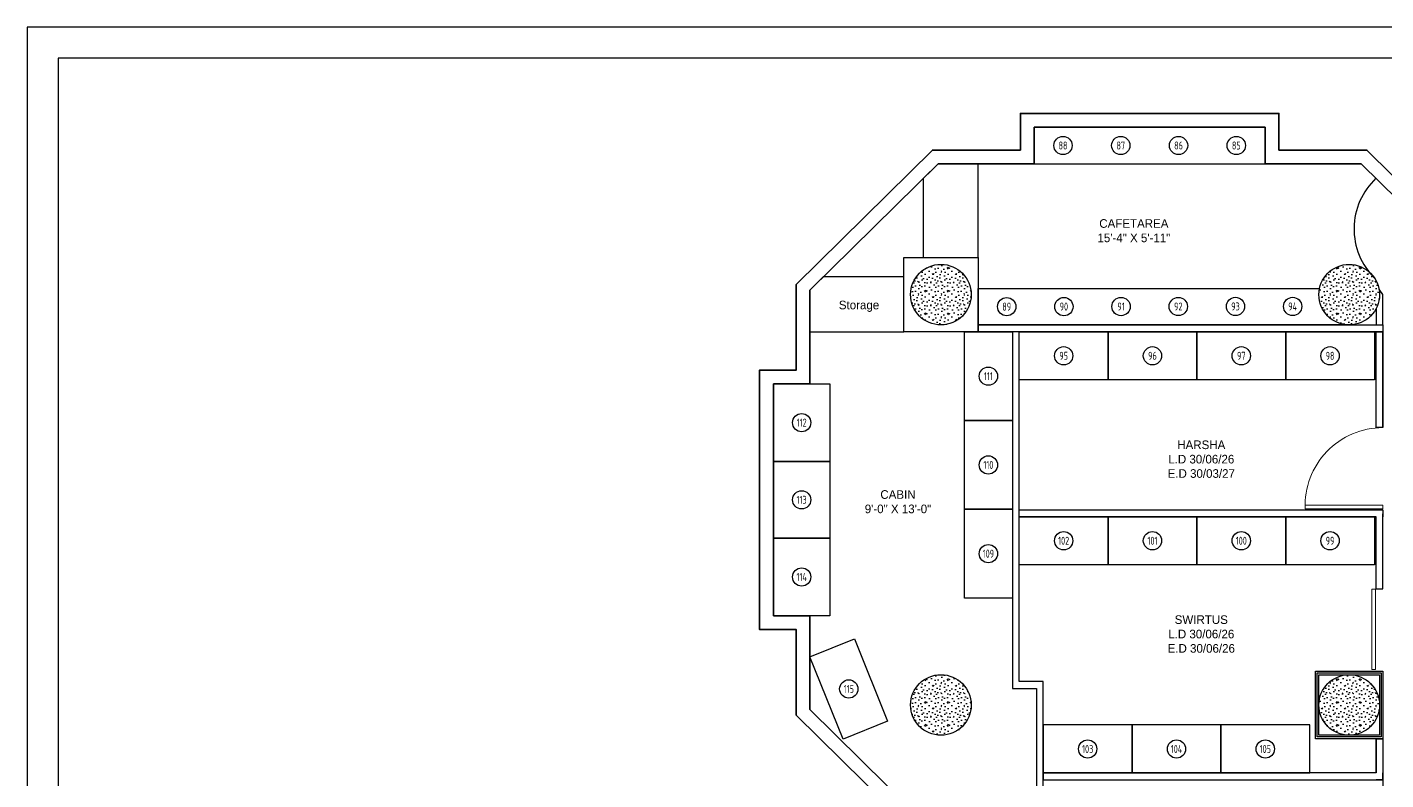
# Model space of a CAD drawing. Header units: millimetres. Extents: x 1886 to 3269, y 1050 to 1955.
# Drawn here: x 1886 to 2480, y 1626 to 1955 of the extents above; entities that cross this region are included whole.
import ezdxf
from ezdxf.enums import TextEntityAlignment as Align

# ---------------------------------------------------------------- set-up
doc = ezdxf.new("R2010")
doc.units = ezdxf.units.MM
doc.layers.add('BH', color=243, linetype='Continuous')
doc.layers.add('column', color=5, linetype='Continuous')
for name, color, linetype, lineweight in [('brick wall', 31, 'Continuous', 30), ('doors', 144, 'Continuous', 15), ('FUR', 12, 'Continuous', 30), ('glass', 4, 'Continuous', 30), ('Partition', 33, 'Continuous', 30), ('text', 7, 'Continuous', 15), ('WALL', 7, 'Continuous', 35)]:
    doc.layers.add(name, color=color, linetype=linetype, lineweight=lineweight)
doc.styles.add('VIBRANT', font='BKANT.TTF')
doc.styles.add('YQ_TEXT', font='SUPEROS.SHX', dxfattribs={"width": 0.8, "bigfont": 'HZDX.SHX'})
pattern_1 = [(0, (-226566.878, 28141.747), (0, 10), [0, -10]), (0, (-226566.778, 28138.247), (0, 10), [0, -10]), (0, (-226566.478, 28143.647), (0, 10), [0, -10]), (338.1986, (-226571.678, 28140.5468), (30.00000273, -9.999999105), [1.07703, -52.77462]), (216.8699, (-226570.678, 28140.1468), (29.999999178, 20.000001233), [0.5, -49.5]), (130.6013, (-226571.078, 28139.8468), (50.0000042124, -59.9999901816), [0.92195, -91.27349]), (206.5651, (-226574.378, 28138.647), (-9.99999158, -10.00001309), [0.22361, -22.13707]), (326.3099, (-226574.578, 28138.5468), (19.999995578, -10.000013345), [0.36056, -35.69496]), (108.4349, (-226574.278, 28138.3468), (-9.999984032, 20.000004346), [0.31623, -31.30655]), (225, (-226567.978, 28137.647), (-1e-15, -10.0000031), [0.42426, -13.71787]), (0, (-226568.278, 28137.347), (10, 10), [0.6, -9.4]), (135, (-226567.678, 28137.347), (-10.0000031, 0), [0.42426, -13.71787]), (251.5651, (-226569.178, 28144.0468), (9.999984032, 20.000004346), [0.31623, -31.30655]), (0, (-226569.278, 28143.747), (10, 10), [0.5, -9.5]), (143.1301, (-226568.778, 28143.7468), (-29.999999178, 20.000001233), [0.5, -49.5]), (213.6901, (-226574.478, 28144.1468), (19.999995578, 10.000013345), [0.36056, -35.69496]), (341.5651, (-226574.778, 28143.9468), (-20.000004346, 9.999984032), [0.63246, -30.99032]), (126.8699, (-226574.178, 28143.7468), (20.000001233, -29.999999178), [0.5, -49.5]), (0, (-226571.578, 28143.747), (0, 10), [0, -10]), (0, (-226574.278, 28141.147), (0, 10), [0, -10]), (0, (-226571.478, 28137.447), (0, 10), [0, -10]), (0, (-226568.778, 28140.547), (0, 10), [0, -10]), (0, (-226571.678, 28142.247), (0, 10), [0, -10]), (0, (-226573.878, 28142.547), (0, 10), [0, -10]), (0, (-226572.978, 28141.947), (0, 10), [0, -10]), (0, (-226573.378, 28139.547), (0, 10), [0, -10]), (0, (-226575.778, 28139.947), (0, 10), [0, -10]), (0, (-226575.678, 28142.247), (0, 10), [0, -10]), (0, (-226575.978, 28144.447), (0, 10), [0, -10]), (0, (-226572.878, 28144.847), (0, 10), [0, -10]), (0, (-226570.678, 28145.247), (0, 10), [0, -10]), (0, (-226567.178, 28144.847), (0, 10), [0, -10]), (0, (-226569.578, 28141.747), (0, 10), [0, -10]), (0, (-226570.578, 28143.547), (0, 10), [0, -10]), (0, (-226569.778, 28138.747), (0, 10), [0, -10]), (0, (-226572.778, 28138.247), (0, 10), [0, -10]), (0, (-226569.778, 28136.047), (0, 10), [0, -10]), (0, (-226573.078, 28136.647), (0, 10), [0, -10]), (0, (-226576.278, 28136.347), (0, 10), [0, -10]), (0, (-226575.078, 28135.847), (0, 10), [0, -10]), (0, (-226574.978, 28137.247), (0, 10), [0, -10]), (0, (-226568.278, 28135.647), (0, 10), [0, -10]), (0, (-226567.078, 28139.747), (0, 10), [0, -10]), (0, (-226567.578, 28142.747), (0, 10), [0, -10]), (0, (-226572.178, 28135.547), (0, 10), [0, -10])]

msp = doc.modelspace()

# ---------------------------------------------------------------- hatches: boundary and pattern name
at = {"layer": 'column', "lineweight": 25}
h = msp.add_hatch(dxfattribs=at)
h.set_pattern_fill('CONC', color=256, scale=10, style=0)
h.set_pattern_definition(pattern_1)
h.paths.add_polyline_path([(2272.15, 1838.44, 1), (2298.65, 1838.44, 1)])
h = msp.add_hatch(dxfattribs=at)
h.set_pattern_fill('CONC', color=256, scale=10, style=0)
h.set_pattern_definition(pattern_1)
h.paths.add_polyline_path([(2272.15, 1838.44, 1), (2298.65, 1838.44, 1)])
h = msp.add_hatch(dxfattribs=at)
h.set_pattern_fill('CONC', color=256, scale=10, style=0)
h.set_pattern_definition(pattern_1)
h.paths.add_polyline_path([(2475.03, 1845.64, -0.033058), (2472.37, 1848.63, 0.635287), (2450.65, 1838.44, 1), (2477.15, 1838.44, 0.144583)])
h = msp.add_hatch(dxfattribs=at)
h.set_pattern_fill('CONC', color=256, scale=10, style=0)
h.set_pattern_definition(pattern_1)
h.paths.add_polyline_path([(2475.03, 1845.64, -0.033058), (2472.37, 1848.63, 0.635287), (2450.65, 1838.44, 1), (2477.15, 1838.44, 0.144583)])
h = msp.add_hatch(dxfattribs=at)
h.set_pattern_fill('CONC', color=256, scale=10, style=0)
h.set_pattern_definition(pattern_1)
h.paths.add_polyline_path([(2272.15, 1658.94, 0.257811), (2278.35, 1647.72, 0.590063), (2298.65, 1658.94, 1)])
h = msp.add_hatch(dxfattribs=at)
h.set_pattern_fill('CONC', color=256, scale=10, style=0)
h.set_pattern_definition(pattern_1)
h.paths.add_polyline_path([(2272.15, 1658.94, 0.257811), (2278.35, 1647.72, 0.590063), (2298.65, 1658.94, 1)])
h = msp.add_hatch(dxfattribs=at)
h.set_pattern_fill('CONC', color=256, scale=10, style=0)
h.set_pattern_definition(pattern_1)
h.paths.add_polyline_path([(2450.65, 1658.94, 1), (2477.15, 1658.94, 1)])
h = msp.add_hatch(dxfattribs=at)
h.set_pattern_fill('CONC', color=256, scale=10, style=0)
h.set_pattern_definition(pattern_1)
h.paths.add_polyline_path([(2450.65, 1658.94, 1), (2477.15, 1658.94, 1)])

# ---------------------------------------------------------------- linework, layer by layer
at = {"linetype": 'Continuous', "lineweight": 30}
msp.add_lwpolyline([(1899.49, 1941.88), (1899.49, 1063.87), (3255.11, 1063.87), (3255.11, 1941.88)], close=True, dxfattribs=at)
msp.add_arc((2496.32, 1867.22), 30.32, 133.14189, 225.38626)
at = {"layer": 'BH'}
for centre in [(2338.78, 1903.69), (2364.03, 1903.69), (2389.28, 1903.69), (2414.53, 1903.69), (2314.16, 1833.2), (2339.16, 1833.22), (2364.17, 1833.24), (2389.17, 1833.26), (2414.18, 1833.28), (2439.18, 1833.28), (2339.06, 1811.69), (2377.89, 1811.69), (2416.71, 1811.69), (2455.53, 1811.69), (2306.15, 1802.78), (2224.51, 1782.44), (2306.15, 1763.95), (2224.51, 1748.69), (2339.06, 1730.78), (2377.89, 1730.78), (2416.71, 1730.78), (2455.53, 1730.78), (2306.15, 1725.13), (2224.51, 1714.94), (2245.13, 1665.96), (2349.56, 1639.69), (2388.39, 1639.69), (2427.21, 1639.69)]:
    msp.add_circle(centre, 4, dxfattribs=at)
at = {"layer": 'brick wall', "color": 31}
for p, q in [((2478.65, 1838.44), (2476.94, 1840.79)), ((2478.65, 1780.28), (2478.65, 1822.19)), ((2475.65, 1709.69), (2475.65, 1741.28)), ((2478.65, 1709.69), (2478.65, 1742.53)), ((2475.65, 1709.69), (2478.65, 1709.69))]:
    msp.add_line(p, q, dxfattribs=at)
for points in [[(2475.65, 1832.31), (2475.65, 1825.19), (2478.65, 1825.19), (2478.65, 1838.44)], [(2316.65, 1822.19), (2316.65, 1666.19), (2327.15, 1666.19), (2327.15, 1546.46), (2330.15, 1546.46), (2330.15, 1669.19), (2319.65, 1669.19), (2319.65, 1822.19)], [(2475.65, 1741.28), (2319.65, 1741.28), (2319.65, 1744.28), (2478.65, 1744.28), (2478.65, 1741.28)], [(2475.65, 1629.19), (2475.65, 1644.19), (2478.65, 1644.19), (2478.65, 1626.19), (2475.65, 1626.19)], [(2475.65, 1629.19), (2330.15, 1629.19), (2330.15, 1626.19), (2478.65, 1626.19), (2478.65, 1629.19)]]:
    msp.add_lwpolyline(points, dxfattribs=at)
for points in [[(2301.65, 1822.19), (2301.65, 1825.19), (2478.65, 1825.19), (2478.65, 1822.19)], [(2475.66, 1822.19), (2478.65, 1822.19), (2478.65, 1780.28), (2475.66, 1780.28)]]:
    msp.add_lwpolyline(points, close=True, dxfattribs=at)
at = {"layer": 'column'}
for centre in [(2285.4, 1838.44), (2285.4, 1838.44), (2463.9, 1838.44), (2463.9, 1838.44), (2285.4, 1658.94), (2463.9, 1658.94)]:
    msp.add_circle(centre, 13.25, dxfattribs=at)
at = {"layer": 'column', "lineweight": 30}
for centre in [(2285.4, 1658.94), (2463.9, 1658.94)]:
    msp.add_circle(centre, 13.25, dxfattribs=at)
at = {"layer": 'Defpoints', "color": 1, "linetype": 'Continuous', "lineweight": -3}
msp.add_lwpolyline([(1885.92, 1955.46), (1885.92, 1050.29), (3268.69, 1050.29), (3268.69, 1955.46)], close=True, dxfattribs=at)
at = {"layer": 'doors'}
for points in [[(2478.65, 1746.28), (2478.65, 1744.78), (2444.69, 1744.78), (2444.69, 1746.28)], [(2473.85, 1674.49), (2473.85, 1709.63), (2475.35, 1709.63), (2475.35, 1674.49)]]:
    msp.add_lwpolyline(points, close=True, dxfattribs=at)
msp.add_arc((2478.65, 1746.28), 34, 89.98705, 182.52858, dxfattribs=at)
at = {"layer": 'FUR', "color": 32}
msp.add_lwpolyline([(2427.15, 1911.69), (2326.15, 1911.69), (2326.15, 1895.69), (2427.15, 1895.69)], close=True, dxfattribs=at)
at = {"layer": 'FUR', "color": 5}
for points in [[(2301.65, 1895.69), (2284.15, 1895.69), (2277.65, 1889.27), (2277.65, 1854.69), (2301.65, 1854.69)], [(2269.15, 1846.19), (2233.98, 1846.19), (2228.15, 1840.44), (2228.15, 1822.19), (2269.15, 1822.19)]]:
    msp.add_lwpolyline(points, close=True, dxfattribs=at)
at = {"layer": 'FUR', "color": 32}
msp.add_lwpolyline([(2462.55, 1825.26), (2462.55, 1825.19), (2301.65, 1825.19), (2301.65, 1841.19), (2450.94, 1841.19)], dxfattribs=at)
at = {"layer": 'FUR'}
for points in [[(2316.65, 1822.19), (2316.65, 1783.36), (2295.65, 1783.36), (2295.65, 1822.19)], [(2319.65, 1822.19), (2358.48, 1822.19), (2358.48, 1801.19), (2319.65, 1801.19)], [(2358.48, 1822.19), (2397.3, 1822.19), (2397.3, 1801.19), (2358.48, 1801.19)], [(2397.3, 1822.19), (2436.12, 1822.19), (2436.12, 1801.19), (2397.3, 1801.19)], [(2436.12, 1822.19), (2474.94, 1822.19), (2474.94, 1801.19), (2436.12, 1801.19)], [(2236.87, 1799.44), (2236.87, 1765.44), (2212.15, 1765.44), (2212.15, 1799.44)], [(2316.65, 1783.36), (2316.65, 1744.54), (2295.65, 1744.54), (2295.65, 1783.36)], [(2236.87, 1765.44), (2236.87, 1731.94), (2212.15, 1731.94), (2212.15, 1765.44)], [(2316.65, 1744.54), (2316.65, 1705.72), (2295.65, 1705.72), (2295.65, 1744.54)], [(2319.65, 1741.28), (2358.48, 1741.28), (2358.48, 1720.28), (2319.65, 1720.28)], [(2358.48, 1741.28), (2397.3, 1741.28), (2397.3, 1720.28), (2358.48, 1720.28)], [(2397.3, 1741.28), (2436.12, 1741.28), (2436.12, 1720.28), (2397.3, 1720.28)], [(2436.12, 1741.28), (2474.94, 1741.28), (2474.94, 1720.28), (2436.12, 1720.28)], [(2236.87, 1731.94), (2236.87, 1697.94), (2212.15, 1697.94), (2212.15, 1731.94)], [(2247.64, 1687.89), (2262.1, 1651.86), (2242.61, 1644.04), (2228.15, 1680.07)], [(2330.15, 1629.19), (2368.98, 1629.19), (2368.98, 1650.19), (2330.15, 1650.19)], [(2368.98, 1629.19), (2407.8, 1629.19), (2407.8, 1650.19), (2368.98, 1650.19)], [(2407.8, 1629.19), (2446.62, 1629.19), (2446.62, 1650.19), (2407.8, 1650.19)]]:
    msp.add_lwpolyline(points, close=True, dxfattribs=at)
at = {"layer": 'glass', "lineweight": 30}
msp.add_line((2478.65, 1644.19), (2478.65, 1548.46), dxfattribs=at)
at = {"layer": 'Partition', "color": 3}
msp.add_line((2475.65, 1644.19), (2475.65, 1629.19), dxfattribs=at)
for points in [[(2269.15, 1854.69), (2301.65, 1854.69), (2301.65, 1822.19), (2269.15, 1822.19)], [(2449.15, 1673.69), (2478.65, 1673.69), (2478.65, 1644.19), (2449.15, 1644.19)], [(2449.9, 1672.94), (2477.9, 1672.94), (2477.9, 1644.94), (2449.9, 1644.94)], [(2450.65, 1672.19), (2477.15, 1672.19), (2477.15, 1645.69), (2450.65, 1645.69)]]:
    msp.add_lwpolyline(points, close=True, dxfattribs=at)
at = {"layer": 'WALL', "color": 0}
for p, q in [((2326.15, 1895.69), (2326.15, 1911.69)), ((2326.15, 1911.69), (2427.15, 1911.69)), ((2427.15, 1911.69), (2427.15, 1895.69)), ((2284.15, 1895.69), (2228.15, 1840.44)), ((2284.15, 1895.69), (2326.15, 1895.69)), ((2427.15, 1895.69), (2469.15, 1895.69)), ((2469.15, 1895.69), (2525.15, 1840.44)), ((2228.15, 1799.44), (2228.15, 1840.44)), ((2228.15, 1799.44), (2212.15, 1799.44)), ((2212.15, 1799.44), (2212.15, 1697.94)), ((2228.15, 1697.94), (2212.15, 1697.94)), ((2228.15, 1697.94), (2228.15, 1656.94)), ((2284.15, 1601.69), (2228.15, 1656.94))]:
    msp.add_line(p, q, dxfattribs=at)
msp.add_lwpolyline([(2527.62, 1846.44), (2471.62, 1901.69), (2433.15, 1901.69), (2433.15, 1917.69), (2320.15, 1917.69), (2320.15, 1901.69), (2281.69, 1901.69), (2222.15, 1842.95), (2222.15, 1805.44), (2206.15, 1805.44), (2206.15, 1691.94), (2222.15, 1691.94), (2222.15, 1654.43), (2281.69, 1595.69), (2283.65, 1595.69), (2283.65, 1543.88), (2266.96, 1500.33)], dxfattribs=at)

# ---------------------------------------------------------------- texts
at = {"layer": 'BH', "style": 'YQ_TEXT', "width": 0.8}
for s, p in [('88', (2338.78, 1903.69)), ('87', (2364.03, 1903.69)), ('86', (2389.28, 1903.69)), ('85', (2414.53, 1903.69)), ('89', (2314.16, 1833.2)), ('90', (2339.16, 1833.22)), ('91', (2364.17, 1833.24)), ('92', (2389.17, 1833.26)), ('93', (2414.18, 1833.28)), ('94', (2439.18, 1833.28)), ('95', (2339.06, 1811.69)), ('96', (2377.89, 1811.69)), ('97', (2416.71, 1811.69)), ('98', (2455.53, 1811.69)), ('111', (2306.15, 1802.78)), ('112', (2224.51, 1782.44)), ('110', (2306.15, 1763.95)), ('113', (2224.51, 1748.69)), ('102', (2339.06, 1730.78)), ('101', (2377.89, 1730.78)), ('100', (2416.71, 1730.78)), ('99', (2455.53, 1730.78)), ('109', (2306.15, 1725.13)), ('114', (2224.51, 1714.94)), ('115', (2245.13, 1665.96)), ('103', (2349.56, 1639.69)), ('104', (2388.39, 1639.69)), ('105', (2427.21, 1639.69))]:
    msp.add_text(s, height=3.5, dxfattribs=at).set_placement(p, align=Align.MIDDLE)
at = {"layer": 'text', "char_height": 3.7704, "width": 88.5904, "attachment_point": 1, "style": 'VIBRANT'}
for s, insert in [('\\pqc;CAFETAREA\\P15\'-4" X 5\'-11"', (2325.46, 1871.45)), ('\\pqc;Storage', (2205.3, 1835.8)), ('\\pxqc;{\\C1;HARSHA}\\P{\\C5;L.D 30/06/26\\P}E.D 30/03/27', (2354.93, 1774.65)), ('\\pxqc;CABIN \\P9\'-0" X 13\'-0"', (2222.33, 1752.89)), ('\\pxqc;{\\C1;SWIRTUS}\\P{\\C5;L.D 30/06/26\\P}E.D 30/06/26', (2354.93, 1698.15))]:
    msp.add_mtext(s, dxfattribs=dict(at, insert=insert))

doc.saveas('drawing.dxf')
